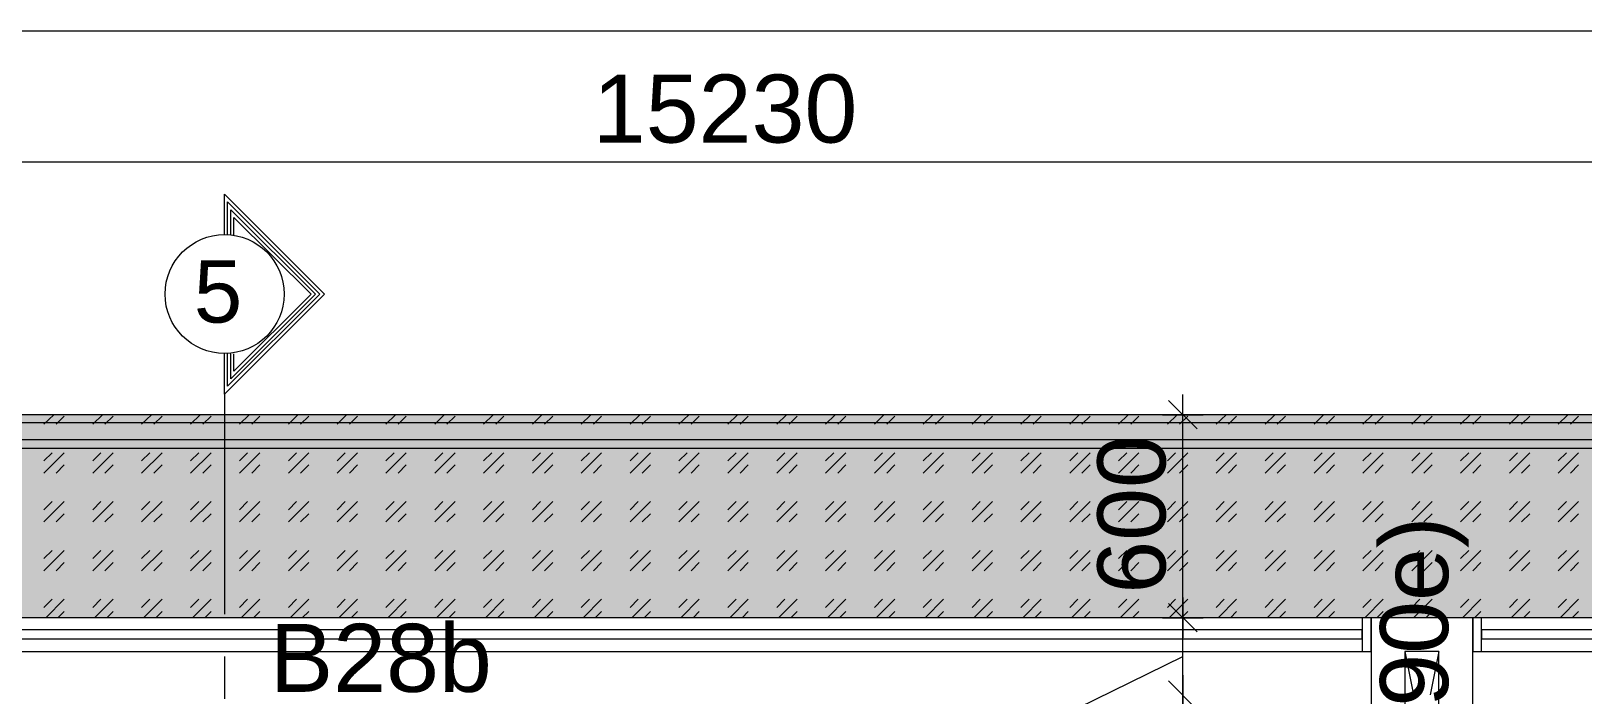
# Model space of a CAD drawing. Header units: millimetres. Extents: x -1303 to 98744, y -1303 to 90097.
# Drawn here: x 65556 to 70140, y 38064 to 40026 of the extents above; entities that cross this region are included whole.
import ezdxf

# ---------------------------------------------------------------- set-up
doc = ezdxf.new("R2010")
doc.units = ezdxf.units.MM
doc.layers.add('PDF_Geometry', color=7, linetype='Continuous')
doc.layers.add('PDF_Text', color=7, linetype='Continuous')
doc.layers.add('PDF_Solid Fills', color=192, linetype='Continuous', true_color=0xc2c0c0c0)
doc.styles.add('PDF ArialMT', font='arial.ttf')
doc.styles.get("Standard").update_dxf_attribs({"font": 'arial.ttf'})

msp = doc.modelspace()

# ---------------------------------------------------------------- hatches: boundary and pattern name
at = {"layer": 'PDF_Solid Fills', "true_color": 0x0000b2}
h = msp.add_hatch(color=254, dxfattribs=at)
h.paths.add_polyline_path([(75224.26012, 16872.72168), (74624.31541, 16872.72168), (74624.31541, 25187.75188), (75224.26012, 25187.75188)], flags=0)
h.paths.add_polyline_path([(74624.31541, 38292.73421), (74624.31541, 29377.68079), (75224.26012, 29377.68079), (75224.26012, 38892.67479), (59994.31175, 38892.67479), (59994.31175, 38292.73421)], flags=0)
h.paths.add_polyline_path([(26734.27358, 38892.67479), (26734.27358, 38292.73421), (55894.25843, 38292.73421), (55894.25843, 38892.67479)], flags=0)

# ---------------------------------------------------------------- linework, layer by layer
at = {"layer": 'PDF_Geometry', "color": 222, "lineweight": 0, "true_color": 0xb8008a}
for points in [[(75204.2019, 40026.20351), (26753.73881, 40026.20351)], [(60014.02698, 39639.44447), (75204.2019, 39639.44447)]]:
    msp.add_lwpolyline(points, dxfattribs=at)
at = {"layer": 'PDF_Geometry', "color": 1, "lineweight": 0}
for points in [[(66127.67448, 39423.63892), (66127.67448, 39543.81464), (66423.03106, 39248.45807), (66127.67448, 38953.1015), (66127.67448, 39072.42597)], [(66136.98044, 39423.63892), (66136.98044, 39520.96299), (66409.48949, 39248.45807), (66136.98044, 38975.94902), (66136.98044, 39072.42597)], [(66146.29052, 39423.63892), (66146.29052, 39498.11547), (66396.79504, 39248.45807), (66146.29052, 38997.95355), (66146.29052, 39072.42597)], [(66155.60061, 39423.63892), (66155.60061, 39475.26381), (66383.25347, 39248.45807), (66155.60061, 39020.8052), (66155.60061, 39072.42597)], [(66127.67448, 38953.1015), (66127.67448, 38302.29637)], [(66127.67448, 38177.04617), (66127.67448, 38051.79598)]]:
    msp.add_lwpolyline(points, dxfattribs=at)
at = {"layer": 'PDF_Geometry', "color": 122, "lineweight": 0, "true_color": 0x00b88a}
for points in [[(68999.99904, 38849.8517), (68915.36941, 38934.48133)], [(68957.68423, 38832.07865), (68957.68423, 38952.25438)], [(68897.6005, 38892.16652), (69017.77622, 38892.16652)], [(68957.68423, 38312.45358), (68957.68423, 38872.70335)], [(68957.68423, 38082.25934), (68957.68423, 38272.676)], [(68544.69331, 37429.76823), (68544.69331, 37973.93507), (68957.68423, 38177.04617)]]:
    msp.add_lwpolyline(points, dxfattribs=at)
at = {"layer": 'PDF_Geometry', "color": 9, "lineweight": 0, "true_color": 0xc0c0c0}
for points in [[(75223.66506, 34597.21299), (75223.66506, 38892.16652), (59993.71669, 38892.16652), (59993.71669, 38292.1433)], [(75199.11916, 34597.21299), (75199.11916, 38867.62475), (60019.10558, 38867.62475), (60019.10558, 38292.1433)], [(75149.19264, 34597.21299), (75149.19264, 38817.6941), (60069.03624, 38817.6941), (60069.03624, 38292.1433)], [(75123.80375, 34597.21299), (75123.80375, 38792.30521), (60093.58213, 38792.30521), (60093.58213, 38292.1433)], [(69814.1377, 37692.12007), (69814.1377, 38292.1433), (69513.70253, 38292.1433), (69513.70253, 37692.12007)], [(69688.04452, 37819.9075), (69713.43341, 37692.12007), (69713.43341, 38192.27786), (69613.56383, 38192.27786), (69613.56383, 37692.12007), (69638.95272, 37819.9075)], [(69613.56383, 38192.27786), (69638.95272, 38064.49042)], [(69713.43341, 38192.27786), (69688.04452, 38064.49042)]]:
    msp.add_lwpolyline(points, dxfattribs=at)
at = {"layer": 'PDF_Geometry', "lineweight": 0}
for points in [[(65702.83211, 38892.16652), (65577.58191, 38892.16652)], [(65594.50784, 38864.24039), (65623.28109, 38892.16652)], [(65630.89693, 38864.24039), (65654.59157, 38887.93504)], [(65739.2212, 38864.24039), (65767.15145, 38892.16652)], [(65889.86441, 38892.16652), (65765.4572, 38892.16652)], [(65774.76729, 38864.24039), (65799.30905, 38887.93504)], [(65883.09156, 38864.24039), (65911.86894, 38892.16652)], [(65919.48478, 38864.24039), (65943.17942, 38887.93504)], [(66077.7397, 38892.16652), (65952.48951, 38892.16652)], [(66027.80904, 38864.24039), (66055.7393, 38892.16652)], [(66063.35515, 38864.24039), (66087.89691, 38887.93504)], [(66264.772, 38892.16652), (66140.36893, 38892.16652)], [(66171.67941, 38864.24039), (66200.45266, 38892.16652)], [(66208.07263, 38864.24039), (66231.76727, 38887.93504)], [(66316.3969, 38864.24039), (66344.32303, 38892.16652)], [(66452.65143, 38892.16652), (66327.3971, 38892.16652)], [(66351.94299, 38864.24039), (66376.48476, 38887.93504)], [(66460.26726, 38864.24039), (66488.19339, 38892.16652)], [(66496.65635, 38864.24039), (66520.35513, 38887.93504)], [(66639.68372, 38892.16652), (66515.27652, 38892.16652)], [(66604.13763, 38864.24039), (66632.91087, 38892.16652)], [(66640.52672, 38864.24039), (66664.22549, 38887.93504)], [(66827.55901, 38892.16652), (66702.30882, 38892.16652)], [(66748.85512, 38864.24039), (66776.78124, 38892.16652)], [(66784.39708, 38864.24039), (66808.94297, 38887.93504)], [(67015.43844, 38892.16652), (66890.18412, 38892.16652)], [(66892.72548, 38864.24039), (66921.49873, 38892.16652)], [(66929.11456, 38864.24039), (66952.81334, 38887.93504)], [(67037.44297, 38864.24039), (67065.36909, 38892.16652)], [(67072.98493, 38864.24039), (67097.5267, 38887.93504)], [(67202.47074, 38892.16652), (67077.21641, 38892.16652)], [(67181.31333, 38864.24039), (67210.08658, 38892.16652)], [(67217.70242, 38864.24039), (67241.39706, 38887.93504)], [(67390.34603, 38892.16652), (67265.09584, 38892.16652)], [(67326.02669, 38864.24039), (67353.95695, 38892.16652)], [(67361.57278, 38864.24039), (67386.11455, 38887.93504)], [(67577.37833, 38892.16652), (67452.97113, 38892.16652)], [(67469.89705, 38864.24039), (67498.67443, 38892.16652)], [(67506.29027, 38864.24039), (67529.98491, 38887.93504)], [(67614.61454, 38864.24039), (67642.54479, 38892.16652)], [(67765.25775, 38892.16652), (67640.00342, 38892.16652)], [(67650.16064, 38864.24039), (67674.7024, 38887.93504)], [(67758.4849, 38864.24039), (67787.25815, 38892.16652)], [(67794.87812, 38864.24039), (67818.57277, 38887.93504)], [(67952.28592, 38892.16652), (67827.88285, 38892.16652)], [(67902.35527, 38864.24039), (67931.12852, 38892.16652)], [(67938.74848, 38864.24039), (67962.44313, 38887.93504)], [(68140.16534, 38892.16652), (68014.91515, 38892.16652)], [(68047.07276, 38864.24039), (68074.99888, 38892.16652)], [(68083.46185, 38864.24039), (68107.15648, 38887.93504)], [(68190.94312, 38864.24039), (68219.7205, 38892.16652)], [(68327.19351, 38892.16652), (68202.79458, 38892.16652)], [(68227.33221, 38864.24039), (68251.02685, 38887.93504)], [(68335.65647, 38864.24039), (68363.59087, 38892.16652)], [(68371.20257, 38864.24039), (68395.74847, 38887.93504)], [(68515.07294, 38892.16652), (68389.82274, 38892.16652)], [(68479.52684, 38864.24039), (68508.30422, 38892.16652)], [(68515.92419, 38864.24039), (68539.61883, 38887.93504)], [(68702.95236, 38892.16652), (68577.70216, 38892.16652)], [(68624.24846, 38864.24039), (68652.17458, 38892.16652)], [(68659.79456, 38864.24039), (68684.33219, 38887.93504)], [(68889.98052, 38892.16652), (68764.73034, 38892.16652)], [(68768.11882, 38864.24039), (68796.88794, 38892.16652)], [(68804.50791, 38864.24039), (68828.20256, 38887.93504)], [(68912.83218, 38864.24039), (68940.7583, 38892.16652)], [(68948.37828, 38864.24039), (68972.92418, 38887.93504)], [(69077.85995, 38892.16652), (68952.60976, 38892.16652)], [(68957.68423, 38892.16652), (68957.68423, 38892.16652)], [(69021.15645, 38892.16652), (69021.15645, 38892.16652)], [(69056.70255, 38864.24039), (69085.47992, 38892.16652)], [(69083.78568, 38892.16652), (69083.78568, 38892.16652)], [(69093.09163, 38864.24039), (69116.79454, 38887.93504)], [(69264.89639, 38892.16652), (69140.48918, 38892.16652)], [(69145.56365, 38892.16652), (69145.56365, 38892.16652)], [(69200.57291, 38864.24039), (69229.35028, 38892.16652)], [(69208.19288, 38892.16652), (69208.19288, 38892.16652)], [(69236.96199, 38864.24039), (69261.50789, 38887.93504)], [(69270.81384, 38892.16652), (69270.81384, 38892.16652)], [(69452.76754, 38892.16652), (69327.51735, 38892.16652)], [(69333.44307, 38892.16652), (69333.44307, 38892.16652)], [(69345.29453, 38864.24039), (69373.22065, 38892.16652)], [(69381.68361, 38864.24039), (69405.37826, 38887.93504)], [(69396.07231, 38892.16652), (69396.07231, 38892.16652)], [(69458.69327, 38892.16652), (69458.69327, 38892.16652)], [(69489.1649, 38864.24039), (69517.93401, 38892.16652)], [(69639.80397, 38892.16652), (69515.39677, 38892.16652)], [(69520.47124, 38892.16652), (69520.47124, 38892.16652)], [(69525.55398, 38864.24039), (69549.24862, 38887.93504)], [(69583.94346, 38892.16652), (69583.94346, 38892.16652)], [(69633.87825, 38864.24039), (69661.80437, 38892.16652)], [(69669.42434, 38864.24039), (69693.96197, 38887.93504)], [(69827.6834, 38892.16652), (69702.42494, 38892.16652)], [(69777.74861, 38864.24039), (69806.52599, 38892.16652)], [(69814.1377, 38864.24039), (69837.83234, 38887.93504)], [(70014.71157, 38892.16652), (69890.30437, 38892.16652)], [(69922.46196, 38864.24039), (69950.39636, 38892.16652)], [(69958.00807, 38864.24039), (69982.55396, 38887.93504)], [(70066.33233, 38864.24039), (70095.10971, 38892.16652)], [(70202.59099, 38892.16652), (70077.3408, 38892.16652)], [(70102.72969, 38864.24039), (70126.42432, 38887.93504)], [(65594.50784, 38719.52291), (65654.59157, 38779.61076)], [(65594.50784, 38755.91199), (65619.04961, 38779.61076)], [(65739.2212, 38719.52291), (65799.30905, 38779.61076)], [(65739.2212, 38755.91199), (65762.91997, 38779.61076)], [(65883.09156, 38719.52291), (65943.17942, 38779.61076)], [(65883.09156, 38755.91199), (65907.63746, 38779.61076)], [(66027.80904, 38719.52291), (66087.89691, 38779.61076)], [(66027.80904, 38755.91199), (66051.50782, 38779.61076)], [(66171.67941, 38719.52291), (66231.76727, 38779.61076)], [(66171.67941, 38755.91199), (66195.37818, 38779.61076)], [(66316.3969, 38719.52291), (66376.48476, 38779.61076)], [(66316.3969, 38755.91199), (66340.09154, 38779.61076)], [(66460.26726, 38719.52291), (66520.35513, 38779.61076)], [(66460.26726, 38755.91199), (66483.96191, 38779.61076)], [(66604.13763, 38719.52291), (66664.22549, 38779.61076)], [(66604.13763, 38755.91199), (66628.67939, 38779.61076)], [(66748.85512, 38719.52291), (66808.94297, 38779.61076)], [(66748.85512, 38755.91199), (66772.54976, 38779.61076)], [(66892.72548, 38719.52291), (66952.81334, 38779.61076)], [(66892.72548, 38755.91199), (66917.26725, 38779.61076)], [(67037.44297, 38719.52291), (67097.5267, 38779.61076)], [(67037.44297, 38755.91199), (67061.13761, 38779.61076)], [(67181.31333, 38719.52291), (67241.39706, 38779.61076)], [(67181.31333, 38755.91199), (67205.8551, 38779.61076)], [(67326.02669, 38719.52291), (67386.11455, 38779.61076)], [(67326.02669, 38755.91199), (67349.72547, 38779.61076)], [(67469.89705, 38719.52291), (67529.98491, 38779.61076)], [(67469.89705, 38755.91199), (67494.44295, 38779.61076)], [(67614.61454, 38719.52291), (67674.7024, 38779.61076)], [(67614.61454, 38755.91199), (67638.31331, 38779.61076)], [(67758.4849, 38719.52291), (67818.57277, 38779.61076)], [(67758.4849, 38755.91199), (67782.18368, 38779.61076)], [(67902.35527, 38719.52291), (67962.44313, 38779.61076)], [(67902.35527, 38755.91199), (67926.89704, 38779.61076)], [(68047.07276, 38719.52291), (68107.15648, 38779.61076)], [(68047.07276, 38755.91199), (68070.7674, 38779.61076)], [(68190.94312, 38719.52291), (68251.02685, 38779.61076)], [(68190.94312, 38755.91199), (68215.48902, 38779.61076)], [(68335.65647, 38719.52291), (68395.74847, 38779.61076)], [(68335.65647, 38755.91199), (68359.35939, 38779.61076)], [(68479.52684, 38719.52291), (68539.61883, 38779.61076)], [(68479.52684, 38755.91199), (68504.07274, 38779.61076)], [(68624.24846, 38719.52291), (68684.33219, 38779.61076)], [(68624.24846, 38755.91199), (68647.9431, 38779.61076)], [(68768.11882, 38719.52291), (68828.20256, 38779.61076)], [(68768.11882, 38755.91199), (68792.65645, 38779.61076)], [(68912.83218, 38719.52291), (68972.92418, 38779.61076)], [(68912.83218, 38755.91199), (68936.52682, 38779.61076)], [(69056.70255, 38719.52291), (69116.79454, 38779.61076)], [(69056.70255, 38755.91199), (69080.39718, 38779.61076)], [(69200.57291, 38719.52291), (69261.50789, 38779.61076)], [(69200.57291, 38755.91199), (69225.1188, 38779.61076)], [(69345.29453, 38719.52291), (69405.37826, 38779.61076)], [(69345.29453, 38755.91199), (69368.98917, 38779.61076)], [(69489.1649, 38719.52291), (69549.24862, 38779.61076)], [(69489.1649, 38755.91199), (69513.70253, 38779.61076)], [(69633.87825, 38719.52291), (69693.96197, 38779.61076)], [(69633.87825, 38755.91199), (69657.57289, 38779.61076)], [(69777.74861, 38719.52291), (69837.83234, 38779.61076)], [(69777.74861, 38755.91199), (69802.29451, 38779.61076)], [(69922.46196, 38719.52291), (69982.55396, 38779.61076)], [(69922.46196, 38755.91199), (69946.16488, 38779.61076)], [(70066.33233, 38719.52291), (70126.42432, 38779.61076)], [(70066.33233, 38755.91199), (70090.87823, 38779.61076)], [(65630.89693, 38719.52291), (65654.59157, 38744.06467)], [(65774.76729, 38719.52291), (65799.30905, 38744.06467)], [(65919.48478, 38719.52291), (65943.17942, 38744.06467)], [(66063.35515, 38719.52291), (66087.89691, 38744.06467)], [(66208.07263, 38719.52291), (66231.76727, 38744.06467)], [(66351.94299, 38719.52291), (66376.48476, 38744.06467)], [(66496.65635, 38719.52291), (66520.35513, 38744.06467)], [(66640.52672, 38719.52291), (66664.22549, 38744.06467)], [(66784.39708, 38719.52291), (66808.94297, 38744.06467)], [(66929.11456, 38719.52291), (66952.81334, 38744.06467)], [(67072.98493, 38719.52291), (67097.5267, 38744.06467)], [(67217.70242, 38719.52291), (67241.39706, 38744.06467)], [(67361.57278, 38719.52291), (67386.11455, 38744.06467)], [(67506.29027, 38719.52291), (67529.98491, 38744.06467)], [(67650.16064, 38719.52291), (67674.7024, 38744.06467)], [(67794.87812, 38719.52291), (67818.57277, 38744.06467)], [(67938.74848, 38719.52291), (67962.44313, 38744.06467)], [(68083.46185, 38719.52291), (68107.15648, 38744.06467)], [(68227.33221, 38719.52291), (68251.02685, 38744.06467)], [(68371.20257, 38719.52291), (68395.74847, 38744.06467)], [(68515.92419, 38719.52291), (68539.61883, 38744.06467)], [(68659.79456, 38719.52291), (68684.33219, 38744.06467)], [(68804.50791, 38719.52291), (68828.20256, 38744.06467)], [(68948.37828, 38719.52291), (68972.92418, 38744.06467)], [(69093.09163, 38719.52291), (69116.79454, 38744.06467)], [(69236.96199, 38719.52291), (69261.50789, 38744.06467)], [(69381.68361, 38719.52291), (69405.37826, 38744.06467)], [(69525.55398, 38719.52291), (69549.24862, 38744.06467)], [(69669.42434, 38719.52291), (69693.96197, 38744.06467)], [(69814.1377, 38719.52291), (69837.83234, 38744.06467)], [(69958.00807, 38719.52291), (69982.55396, 38744.06467)], [(70102.72969, 38719.52291), (70126.42432, 38744.06467)], [(65594.50784, 38575.65254), (65654.59157, 38635.7404)], [(65594.50784, 38611.19451), (65619.04961, 38635.7404)], [(65739.2212, 38575.65254), (65799.30905, 38635.7404)], [(65739.2212, 38611.19451), (65762.91997, 38635.7404)], [(65883.09156, 38575.65254), (65943.17942, 38635.7404)], [(65883.09156, 38611.19451), (65907.63746, 38635.7404)], [(66027.80904, 38575.65254), (66087.89691, 38635.7404)], [(66027.80904, 38611.19451), (66051.50782, 38635.7404)], [(66171.67941, 38575.65254), (66231.76727, 38635.7404)], [(66171.67941, 38611.19451), (66195.37818, 38635.7404)], [(66316.3969, 38575.65254), (66376.48476, 38635.7404)], [(66316.3969, 38611.19451), (66340.09154, 38635.7404)], [(66460.26726, 38575.65254), (66520.35513, 38635.7404)], [(66460.26726, 38611.19451), (66483.96191, 38635.7404)], [(66604.13763, 38575.65254), (66664.22549, 38635.7404)], [(66604.13763, 38611.19451), (66628.67939, 38635.7404)], [(66748.85512, 38575.65254), (66808.94297, 38635.7404)], [(66748.85512, 38611.19451), (66772.54976, 38635.7404)], [(66892.72548, 38575.65254), (66952.81334, 38635.7404)], [(66892.72548, 38611.19451), (66917.26725, 38635.7404)], [(67037.44297, 38575.65254), (67097.5267, 38635.7404)], [(67037.44297, 38611.19451), (67061.13761, 38635.7404)], [(67181.31333, 38575.65254), (67241.39706, 38635.7404)], [(67181.31333, 38611.19451), (67205.8551, 38635.7404)], [(67326.02669, 38575.65254), (67386.11455, 38635.7404)], [(67326.02669, 38611.19451), (67349.72547, 38635.7404)], [(67469.89705, 38575.65254), (67529.98491, 38635.7404)], [(67469.89705, 38611.19451), (67494.44295, 38635.7404)], [(67614.61454, 38575.65254), (67674.7024, 38635.7404)], [(67614.61454, 38611.19451), (67638.31331, 38635.7404)], [(67758.4849, 38575.65254), (67818.57277, 38635.7404)], [(67758.4849, 38611.19451), (67782.18368, 38635.7404)], [(67902.35527, 38575.65254), (67962.44313, 38635.7404)], [(67902.35527, 38611.19451), (67926.89704, 38635.7404)], [(68047.07276, 38575.65254), (68107.15648, 38635.7404)], [(68047.07276, 38611.19451), (68070.7674, 38635.7404)], [(68190.94312, 38575.65254), (68251.02685, 38635.7404)], [(68190.94312, 38611.19451), (68215.48902, 38635.7404)], [(68335.65647, 38575.65254), (68395.74847, 38635.7404)], [(68335.65647, 38611.19451), (68359.35939, 38635.7404)], [(68479.52684, 38575.65254), (68539.61883, 38635.7404)], [(68479.52684, 38611.19451), (68504.07274, 38635.7404)], [(68624.24846, 38575.65254), (68684.33219, 38635.7404)], [(68624.24846, 38611.19451), (68647.9431, 38635.7404)], [(68768.11882, 38575.65254), (68828.20256, 38635.7404)], [(68768.11882, 38611.19451), (68792.65645, 38635.7404)], [(68912.83218, 38575.65254), (68972.92418, 38635.7404)], [(68912.83218, 38611.19451), (68936.52682, 38635.7404)], [(69056.70255, 38575.65254), (69116.79454, 38635.7404)], [(69056.70255, 38611.19451), (69080.39718, 38635.7404)], [(69200.57291, 38575.65254), (69261.50789, 38635.7404)], [(69200.57291, 38611.19451), (69225.1188, 38635.7404)], [(69345.29453, 38575.65254), (69405.37826, 38635.7404)], [(69345.29453, 38611.19451), (69368.98917, 38635.7404)], [(69489.1649, 38575.65254), (69549.24862, 38635.7404)], [(69489.1649, 38611.19451), (69513.70253, 38635.7404)], [(69633.87825, 38575.65254), (69693.96197, 38635.7404)], [(69633.87825, 38611.19451), (69657.57289, 38635.7404)], [(69777.74861, 38575.65254), (69837.83234, 38635.7404)], [(69777.74861, 38611.19451), (69802.29451, 38635.7404)], [(69922.46196, 38575.65254), (69982.55396, 38635.7404)], [(69922.46196, 38611.19451), (69946.16488, 38635.7404)], [(70066.33233, 38575.65254), (70126.42432, 38635.7404)], [(70066.33233, 38611.19451), (70090.87823, 38635.7404)], [(65630.89693, 38575.65254), (65654.59157, 38599.34718)], [(65774.76729, 38575.65254), (65799.30905, 38599.34718)], [(65919.48478, 38575.65254), (65943.17942, 38599.34718)], [(66063.35515, 38575.65254), (66087.89691, 38599.34718)], [(66208.07263, 38575.65254), (66231.76727, 38599.34718)], [(66351.94299, 38575.65254), (66376.48476, 38599.34718)], [(66496.65635, 38575.65254), (66520.35513, 38599.34718)], [(66640.52672, 38575.65254), (66664.22549, 38599.34718)], [(66784.39708, 38575.65254), (66808.94297, 38599.34718)], [(66929.11456, 38575.65254), (66952.81334, 38599.34718)], [(67072.98493, 38575.65254), (67097.5267, 38599.34718)], [(67217.70242, 38575.65254), (67241.39706, 38599.34718)], [(67361.57278, 38575.65254), (67386.11455, 38599.34718)], [(67506.29027, 38575.65254), (67529.98491, 38599.34718)], [(67650.16064, 38575.65254), (67674.7024, 38599.34718)], [(67794.87812, 38575.65254), (67818.57277, 38599.34718)], [(67938.74848, 38575.65254), (67962.44313, 38599.34718)], [(68083.46185, 38575.65254), (68107.15648, 38599.34718)], [(68227.33221, 38575.65254), (68251.02685, 38599.34718)], [(68371.20257, 38575.65254), (68395.74847, 38599.34718)], [(68515.92419, 38575.65254), (68539.61883, 38599.34718)], [(68659.79456, 38575.65254), (68684.33219, 38599.34718)], [(68804.50791, 38575.65254), (68828.20256, 38599.34718)], [(68948.37828, 38575.65254), (68972.92418, 38599.34718)], [(69093.09163, 38575.65254), (69116.79454, 38599.34718)], [(69236.96199, 38575.65254), (69261.50789, 38599.34718)], [(69381.68361, 38575.65254), (69405.37826, 38599.34718)], [(69525.55398, 38575.65254), (69549.24862, 38599.34718)], [(69669.42434, 38575.65254), (69693.96197, 38599.34718)], [(69814.1377, 38575.65254), (69837.83234, 38599.34718)], [(69958.00807, 38575.65254), (69982.55396, 38599.34718)], [(70102.72969, 38575.65254), (70126.42432, 38599.34718)], [(65594.50784, 38430.93505), (65654.59157, 38491.02292)], [(65594.50784, 38467.32414), (65619.04961, 38491.02292)], [(65630.89693, 38430.93505), (65654.59157, 38455.47682)], [(65739.2212, 38430.93505), (65799.30905, 38491.02292)], [(65739.2212, 38467.32414), (65762.91997, 38491.02292)], [(65774.76729, 38430.93505), (65799.30905, 38455.47682)], [(65883.09156, 38430.93505), (65943.17942, 38491.02292)], [(65883.09156, 38467.32414), (65907.63746, 38491.02292)], [(65919.48478, 38430.93505), (65943.17942, 38455.47682)], [(66027.80904, 38430.93505), (66087.89691, 38491.02292)], [(66027.80904, 38467.32414), (66051.50782, 38491.02292)], [(66063.35515, 38430.93505), (66087.89691, 38455.47682)], [(66171.67941, 38430.93505), (66231.76727, 38491.02292)], [(66171.67941, 38467.32414), (66195.37818, 38491.02292)], [(66208.07263, 38430.93505), (66231.76727, 38455.47682)], [(66316.3969, 38430.93505), (66376.48476, 38491.02292)], [(66316.3969, 38467.32414), (66340.09154, 38491.02292)], [(66351.94299, 38430.93505), (66376.48476, 38455.47682)], [(66460.26726, 38430.93505), (66520.35513, 38491.02292)], [(66460.26726, 38467.32414), (66483.96191, 38491.02292)], [(66496.65635, 38430.93505), (66520.35513, 38455.47682)], [(66604.13763, 38430.93505), (66664.22549, 38491.02292)], [(66604.13763, 38467.32414), (66628.67939, 38491.02292)], [(66640.52672, 38430.93505), (66664.22549, 38455.47682)], [(66748.85512, 38430.93505), (66808.94297, 38491.02292)], [(66748.85512, 38467.32414), (66772.54976, 38491.02292)], [(66784.39708, 38430.93505), (66808.94297, 38455.47682)], [(66892.72548, 38430.93505), (66952.81334, 38491.02292)], [(66892.72548, 38467.32414), (66917.26725, 38491.02292)], [(66929.11456, 38430.93505), (66952.81334, 38455.47682)], [(67037.44297, 38430.93505), (67097.5267, 38491.02292)], [(67037.44297, 38467.32414), (67061.13761, 38491.02292)], [(67072.98493, 38430.93505), (67097.5267, 38455.47682)], [(67181.31333, 38430.93505), (67241.39706, 38491.02292)], [(67181.31333, 38467.32414), (67205.8551, 38491.02292)], [(67217.70242, 38430.93505), (67241.39706, 38455.47682)], [(67326.02669, 38430.93505), (67386.11455, 38491.02292)], [(67326.02669, 38467.32414), (67349.72547, 38491.02292)], [(67361.57278, 38430.93505), (67386.11455, 38455.47682)], [(67469.89705, 38430.93505), (67529.98491, 38491.02292)], [(67469.89705, 38467.32414), (67494.44295, 38491.02292)], [(67506.29027, 38430.93505), (67529.98491, 38455.47682)], [(67614.61454, 38430.93505), (67674.7024, 38491.02292)], [(67614.61454, 38467.32414), (67638.31331, 38491.02292)], [(67650.16064, 38430.93505), (67674.7024, 38455.47682)], [(67758.4849, 38430.93505), (67818.57277, 38491.02292)], [(67758.4849, 38467.32414), (67782.18368, 38491.02292)], [(67794.87812, 38430.93505), (67818.57277, 38455.47682)], [(67902.35527, 38430.93505), (67962.44313, 38491.02292)], [(67902.35527, 38467.32414), (67926.89704, 38491.02292)], [(67938.74848, 38430.93505), (67962.44313, 38455.47682)], [(68047.07276, 38430.93505), (68107.15648, 38491.02292)], [(68047.07276, 38467.32414), (68070.7674, 38491.02292)], [(68083.46185, 38430.93505), (68107.15648, 38455.47682)], [(68190.94312, 38430.93505), (68251.02685, 38491.02292)], [(68190.94312, 38467.32414), (68215.48902, 38491.02292)], [(68227.33221, 38430.93505), (68251.02685, 38455.47682)], [(68335.65647, 38430.93505), (68395.74847, 38491.02292)], [(68335.65647, 38467.32414), (68359.35939, 38491.02292)], [(68371.20257, 38430.93505), (68395.74847, 38455.47682)], [(68479.52684, 38430.93505), (68539.61883, 38491.02292)], [(68479.52684, 38467.32414), (68504.07274, 38491.02292)], [(68515.92419, 38430.93505), (68539.61883, 38455.47682)], [(68624.24846, 38430.93505), (68684.33219, 38491.02292)], [(68624.24846, 38467.32414), (68647.9431, 38491.02292)], [(68659.79456, 38430.93505), (68684.33219, 38455.47682)], [(68768.11882, 38430.93505), (68828.20256, 38491.02292)], [(68768.11882, 38467.32414), (68792.65645, 38491.02292)], [(68804.50791, 38430.93505), (68828.20256, 38455.47682)], [(68912.83218, 38430.93505), (68972.92418, 38491.02292)], [(68912.83218, 38467.32414), (68936.52682, 38491.02292)], [(68948.37828, 38430.93505), (68972.92418, 38455.47682)], [(69056.70255, 38430.93505), (69116.79454, 38491.02292)], [(69056.70255, 38467.32414), (69080.39718, 38491.02292)], [(69093.09163, 38430.93505), (69116.79454, 38455.47682)], [(69200.57291, 38430.93505), (69261.50789, 38491.02292)], [(69200.57291, 38467.32414), (69225.1188, 38491.02292)], [(69236.96199, 38430.93505), (69261.50789, 38455.47682)], [(69345.29453, 38430.93505), (69405.37826, 38491.02292)], [(69345.29453, 38467.32414), (69368.98917, 38491.02292)], [(69381.68361, 38430.93505), (69405.37826, 38455.47682)], [(69489.1649, 38430.93505), (69549.24862, 38491.02292)], [(69489.1649, 38467.32414), (69513.70253, 38491.02292)], [(69525.55398, 38430.93505), (69549.24862, 38455.47682)], [(69633.87825, 38430.93505), (69693.96197, 38491.02292)], [(69633.87825, 38467.32414), (69657.57289, 38491.02292)], [(69669.42434, 38430.93505), (69693.96197, 38455.47682)], [(69777.74861, 38430.93505), (69837.83234, 38491.02292)], [(69777.74861, 38467.32414), (69802.29451, 38491.02292)], [(69814.1377, 38430.93505), (69837.83234, 38455.47682)], [(69922.46196, 38430.93505), (69982.55396, 38491.02292)], [(69922.46196, 38467.32414), (69946.16488, 38491.02292)], [(69958.00807, 38430.93505), (69982.55396, 38455.47682)], [(70066.33233, 38430.93505), (70126.42432, 38491.02292)], [(70066.33233, 38467.32414), (70090.87823, 38491.02292)], [(70102.72969, 38430.93505), (70126.42432, 38455.47682)], [(65594.50784, 38322.61078), (65619.04961, 38347.15255)], [(65600.42943, 38292.1433), (65654.59157, 38347.15255)], [(65739.2212, 38322.61078), (65762.91997, 38347.15255)], [(65744.2998, 38292.1433), (65799.30905, 38347.15255)], [(65883.09156, 38322.61078), (65907.63746, 38347.15255)], [(65889.01729, 38292.1433), (65943.17942, 38347.15255)], [(66027.80904, 38322.61078), (66051.50782, 38347.15255)], [(66032.88765, 38292.1433), (66087.89691, 38347.15255)], [(66171.67941, 38322.61078), (66195.37818, 38347.15255)], [(66176.75802, 38292.1433), (66231.76727, 38347.15255)], [(66316.3969, 38322.61078), (66340.09154, 38347.15255)], [(66321.47551, 38292.1433), (66376.48476, 38347.15255)], [(66460.26726, 38322.61078), (66483.96191, 38347.15255)], [(66465.34587, 38292.1433), (66520.35513, 38347.15255)], [(66604.13763, 38322.61078), (66628.67939, 38347.15255)], [(66610.06335, 38292.1433), (66664.22549, 38347.15255)], [(66748.85512, 38322.61078), (66772.54976, 38347.15255)], [(66753.93372, 38292.1433), (66808.94297, 38347.15255)], [(66892.72548, 38322.61078), (66917.26725, 38347.15255)], [(66898.64708, 38292.1433), (66952.81334, 38347.15255)], [(67037.44297, 38322.61078), (67061.13761, 38347.15255)], [(67042.51744, 38292.1433), (67097.5267, 38347.15255)], [(67181.31333, 38322.61078), (67205.8551, 38347.15255)], [(67187.23492, 38292.1433), (67241.39706, 38347.15255)], [(67326.02669, 38322.61078), (67349.72547, 38347.15255)], [(67331.10529, 38292.1433), (67386.11455, 38347.15255)], [(67469.89705, 38322.61078), (67494.44295, 38347.15255)], [(67474.97565, 38292.1433), (67529.98491, 38347.15255)], [(67614.61454, 38322.61078), (67638.31331, 38347.15255)], [(67619.69314, 38292.1433), (67674.7024, 38347.15255)], [(67758.4849, 38322.61078), (67782.18368, 38347.15255)], [(67763.56351, 38292.1433), (67818.57277, 38347.15255)], [(67902.35527, 38322.61078), (67926.89704, 38347.15255)], [(67908.281, 38292.1433), (67962.44313, 38347.15255)], [(68047.07276, 38322.61078), (68070.7674, 38347.15255)], [(68052.14722, 38292.1433), (68107.15648, 38347.15255)], [(68190.94312, 38322.61078), (68215.48902, 38347.15255)], [(68196.86884, 38292.1433), (68251.02685, 38347.15255)], [(68335.65647, 38322.61078), (68359.35939, 38347.15255)], [(68340.73921, 38292.1433), (68395.74847, 38347.15255)], [(68479.52684, 38322.61078), (68504.07274, 38347.15255)], [(68485.45257, 38292.1433), (68539.61883, 38347.15255)], [(68624.24846, 38322.61078), (68647.9431, 38347.15255)], [(68629.32293, 38292.1433), (68684.33219, 38347.15255)], [(68768.11882, 38322.61078), (68792.65645, 38347.15255)], [(68773.1933, 38292.1433), (68828.20256, 38347.15255)], [(68912.83218, 38322.61078), (68936.52682, 38347.15255)], [(68917.91492, 38292.1433), (68972.92418, 38347.15255)], [(69056.70255, 38322.61078), (69080.39718, 38347.15255)], [(69061.78528, 38292.1433), (69116.79454, 38347.15255)], [(69200.57291, 38322.61078), (69225.1188, 38347.15255)], [(69206.49864, 38292.1433), (69261.50789, 38347.15255)], [(69345.29453, 38322.61078), (69368.98917, 38347.15255)], [(69350.369, 38292.1433), (69405.37826, 38347.15255)], [(69489.1649, 38322.61078), (69513.70253, 38347.15255)], [(69495.08235, 38292.1433), (69549.24862, 38347.15255)], [(69633.87825, 38322.61078), (69657.57289, 38347.15255)], [(69638.95272, 38292.1433), (69693.96197, 38347.15255)], [(69777.74861, 38322.61078), (69802.29451, 38347.15255)], [(69783.67434, 38292.1433), (69837.83234, 38347.15255)], [(69922.46196, 38322.61078), (69946.16488, 38347.15255)], [(69927.5447, 38292.1433), (69982.55396, 38347.15255)], [(70066.33233, 38322.61078), (70090.87823, 38347.15255)], [(70072.25806, 38292.1433), (70126.42432, 38347.15255)], [(65635.97553, 38292.1433), (65654.59157, 38310.75933)], [(65780.69302, 38292.1433), (65799.30905, 38310.75933)], [(65924.56338, 38292.1433), (65943.17942, 38310.75933)], [(66069.27674, 38292.1433), (66087.89691, 38310.75933)], [(66213.14711, 38292.1433), (66231.76727, 38310.75933)], [(66357.01747, 38292.1433), (66376.48476, 38310.75933)], [(66501.73495, 38292.1433), (66520.35513, 38310.75933)], [(66645.60532, 38292.1433), (66664.22549, 38310.75933)], [(66790.32281, 38292.1433), (66808.94297, 38310.75933)], [(66934.19317, 38292.1433), (66952.81334, 38310.75933)], [(67078.91066, 38292.1433), (67097.5267, 38310.75933)], [(67222.78103, 38292.1433), (67241.39706, 38310.75933)], [(67367.49851, 38292.1433), (67386.11455, 38310.75933)], [(67511.36887, 38292.1433), (67529.98491, 38310.75933)], [(67656.08223, 38292.1433), (67674.7024, 38310.75933)], [(67799.9526, 38292.1433), (67818.57277, 38310.75933)], [(67943.82296, 38292.1433), (67962.44313, 38310.75933)], [(68088.54458, 38292.1433), (68107.15648, 38310.75933)], [(68232.41495, 38292.1433), (68251.02685, 38310.75933)], [(68377.1283, 38292.1433), (68395.74847, 38310.75933)], [(68520.99866, 38292.1433), (68539.61883, 38310.75933)], [(68665.71201, 38292.1433), (68684.33219, 38310.75933)], [(68809.58238, 38292.1433), (68828.20256, 38310.75933)], [(68954.304, 38292.1433), (68972.92418, 38310.75933)], [(68957.68423, 38292.1433), (68957.68423, 38292.1433)], [(68957.68423, 38292.1433), (68957.68423, 38292.1433)], [(69021.15645, 38292.1433), (69021.15645, 38292.1433)], [(69021.15645, 38292.1433), (69021.15645, 38292.1433)], [(69083.78568, 38292.1433), (69083.78568, 38292.1433)], [(69083.78568, 38292.1433), (69083.78568, 38292.1433)], [(69098.17436, 38292.1433), (69116.79454, 38310.75933)], [(69145.56365, 38292.1433), (69145.56365, 38292.1433)], [(69145.56365, 38292.1433), (69145.56365, 38292.1433)], [(69208.19288, 38292.1433), (69208.19288, 38292.1433)], [(69208.19288, 38292.1433), (69208.19288, 38292.1433)], [(69242.04473, 38292.1433), (69261.50789, 38310.75933)], [(69270.81384, 38292.1433), (69270.81384, 38292.1433)], [(69270.81384, 38292.1433), (69270.81384, 38292.1433)], [(69333.44307, 38292.1433), (69333.44307, 38292.1433)], [(69333.44307, 38292.1433), (69333.44307, 38292.1433)], [(69386.75809, 38292.1433), (69405.37826, 38310.75933)], [(69396.07231, 38292.1433), (69396.07231, 38292.1433)], [(69396.07231, 38292.1433), (69396.07231, 38292.1433)], [(69458.69327, 38292.1433), (69458.69327, 38292.1433)], [(69458.69327, 38292.1433), (69458.69327, 38292.1433)], [(69520.47124, 38292.1433), (69520.47124, 38292.1433)], [(69520.47124, 38292.1433), (69520.47124, 38292.1433)], [(69530.62845, 38292.1433), (69549.24862, 38310.75933)], [(69583.94346, 38292.1433), (69583.94346, 38292.1433)], [(69583.94346, 38292.1433), (69583.94346, 38292.1433)], [(69675.35007, 38292.1433), (69693.96197, 38310.75933)], [(69819.22044, 38292.1433), (69837.83234, 38310.75933)], [(69963.93379, 38292.1433), (69982.55396, 38310.75933)], [(70107.80416, 38292.1433), (70126.42432, 38310.75933)]]:
    msp.add_lwpolyline(points, dxfattribs=at)
at = {"layer": 'PDF_Geometry', "color": 122, "lineweight": 0, "true_color": 0x00b88a}
for points in [[(68999.99904, 38249.82848), (68915.36941, 38334.45811)], [(68957.68423, 38232.05543), (68957.68423, 38352.23115)], [(68897.6005, 38292.1433), (69017.77622, 38292.1433)], [(68999.99904, 38019.63424), (68915.36941, 38105.11099)], [(68957.68423, 38002.70832), (68957.68423, 38122.03692)]]:
    msp.add_lwpolyline(points, close=True, dxfattribs=at)
at = {"layer": 'PDF_Geometry', "color": 9, "lineweight": 0, "true_color": 0xc0c0c0}
for points in [[(60223.91094, 38192.27786), (69513.70459, 38192.27786), (69513.70459, 38292.14082), (60223.91094, 38292.14082)], [(69487.47064, 38192.27786), (69513.70583, 38192.27786), (69513.70583, 38292.14082), (69487.47064, 38292.14082)], [(69814.1377, 38192.27786), (74324.05069, 38192.27786), (74324.05069, 38292.14082), (69814.1377, 38292.14082)], [(69814.1377, 38192.27786), (69839.52659, 38192.27786), (69839.52659, 38292.14082), (69814.1377, 38292.14082)], [(60250.14694, 38229.51819), (69487.47064, 38229.51819), (69487.47064, 38255.75338), (60250.14694, 38255.75338)], [(69839.52659, 38229.51819), (74297.8152, 38229.51819), (74297.8152, 38255.75338), (69839.52659, 38255.75338)]]:
    msp.add_lwpolyline(points, close=True, dxfattribs=at)
at = {"layer": 'PDF_Geometry', "color": 157, "lineweight": 0, "true_color": 0x3f5f7f}
for points in [[(65684.21194, 38292.1433), (65558.96174, 38292.1433)], [(65871.24424, 38292.1433), (65745.99405, 38292.1433)], [(66059.12367, 38292.1433), (65933.86934, 38292.1433)], [(66246.15596, 38292.1433), (66121.74876, 38292.1433)], [(66434.03125, 38292.1433), (66308.78106, 38292.1433)], [(66621.06355, 38292.1433), (66496.65635, 38292.1433)], [(66808.94297, 38292.1433), (66683.68865, 38292.1433)], [(66995.97115, 38292.1433), (66871.56808, 38292.1433)], [(67183.85057, 38292.1433), (67058.60037, 38292.1433)], [(67371.72999, 38292.1433), (67246.47566, 38292.1433)], [(67558.75816, 38292.1433), (67433.50797, 38292.1433)], [(67746.63758, 38292.1433), (67621.38739, 38292.1433)], [(67933.66989, 38292.1433), (67809.26268, 38292.1433)], [(68121.54518, 38292.1433), (67996.29498, 38292.1433)], [(68308.58161, 38292.1433), (68184.1744, 38292.1433)], [(68496.45276, 38292.1433), (68371.20257, 38292.1433)], [(68683.4892, 38292.1433), (68559.08199, 38292.1433)], [(68871.36862, 38292.1433), (68746.11016, 38292.1433)], [(69059.23978, 38292.1433), (68933.98959, 38292.1433)], [(69246.27621, 38292.1433), (69121.02602, 38292.1433)], [(69434.15564, 38292.1433), (69308.89717, 38292.1433)], [(69621.1838, 38292.1433), (69495.93361, 38292.1433)], [(69809.06322, 38292.1433), (69683.81304, 38292.1433)], [(69996.0914, 38292.1433), (69871.68419, 38292.1433)], [(70183.97082, 38292.1433), (70058.72062, 38292.1433)]]:
    msp.add_lwpolyline(points, dxfattribs=at)
at = {"layer": 'PDF_Geometry', "color": 1, "lineweight": 0}
msp.add_circle((66128.12352, 39248.75421), 175.80345, dxfattribs=at)

# ---------------------------------------------------------------- texts
at = {"layer": 'PDF_Text', "insert": (67215.563, 39795.47155), "char_height": 201.084641, "attachment_point": 4, "style": 'PDF ArialMT'}
msp.add_mtext('15230', dxfattribs=at)
at = {"layer": 'PDF_Text', "insert": (66037.05456, 39255.1893), "char_height": 184.25244, "attachment_point": 4}
msp.add_mtext('5', dxfattribs=at)
at = {"layer": 'PDF_Text', "insert": (68807.57929, 38363.02473), "char_height": 201.084641, "attachment_point": 4, "rotation": 90, "style": 'PDF ArialMT'}
msp.add_mtext('600', dxfattribs=at)
at = {"layer": 'PDF_Text', "color": 6, "insert": (69671.14154, 37748.13841), "char_height": 201.084641, "attachment_point": 4, "rotation": 90, "style": 'PDF ArialMT'}
msp.add_mtext('(B90e)', dxfattribs=at)
at = {"layer": 'PDF_Text', "color": 6, "insert": (66261.38334, 38171.94515), "char_height": 201.084641, "attachment_point": 4, "style": 'PDF ArialMT'}
msp.add_mtext('B28b', dxfattribs=at)

doc.saveas('drawing.dxf')
